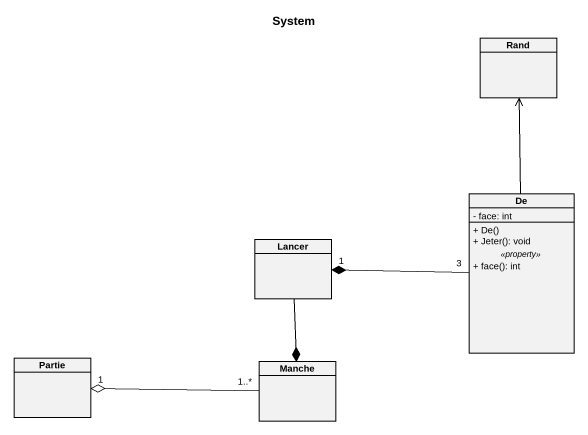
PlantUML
@startuml
title System
hide circle
hide empty members
skinparam classAttributeIconSize 0
class Rand
class De {
  - face: int
  --
  + De()
  + Jeter(): void
  .. <<property>> ..
  + face(): int
}
class Lancer
class Partie
class Manche
Rand <-- De
De "3" -left-* "1" Lancer
Lancer --* Manche
Manche "1..*" -left-o "1" Partie
@enduml
